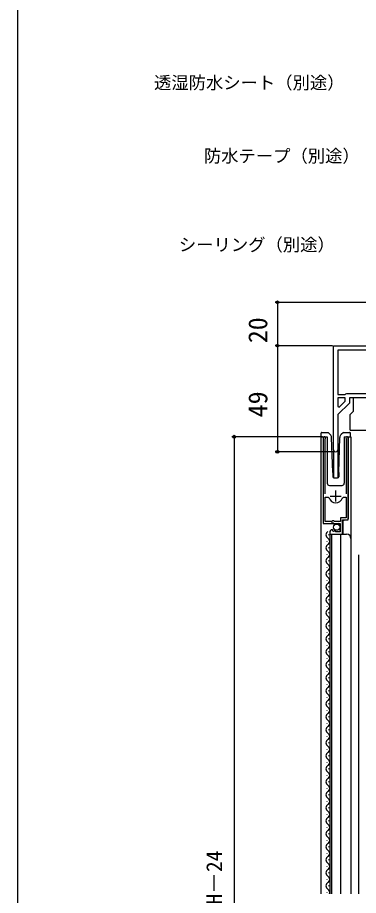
# Model space of a CAD drawing. Units: millimetres, scale not verified. Extents: x -525 to 525, y -783 to 779.
# Drawn here: x -525 to -367.6, y 151 to 556.1 of the extents above; entities that cross this region are included whole.
import ezdxf
from ezdxf.enums import TextEntityAlignment as Align

# ---------------------------------------------------------------- set-up
doc = ezdxf.new("R2010")
doc.units = ezdxf.units.MM
doc.header["$LTSCALE"] = 4
for name, color, linetype in [('0-2_YKK_11', 7, 'Continuous'), ('0-4_YKK_12', 2, 'Continuous'), ('0-5_YKK_13', 4, 'Continuous'), ('0-7_YKK_D', 6, 'Continuous'), ('0-8_YKK_ZWAK', 7, 'Continuous')]:
    doc.layers.add(name, color=color, linetype=linetype)
doc.styles.add('ＭＳ ゴシック', font='')
doc.styles.get('ＭＳ ゴシック').set_extended_font_data('MS Gothic')

msp = doc.modelspace()

# ---------------------------------------------------------------- linework, layer by layer
at = {"layer": '0-2_YKK_11'}
for p, q in [((-379.05, 356.671), (-379.05, 404.671)), ((-378.05, 332.771), (-378.05, 337.771)), ((-380.55, 335.271), (-375.55, 335.271))]:
    msp.add_line(p, q, dxfattribs=at)
for points in [[(-379.05, 404.671), (-301.55, 404.671)], [(-355.05, 356.171), (-355.05, 373.171), (-356.55, 374.671), (-356.55, 375.732), (-355.05, 375.33), (-355.05, 380.671), (-371.75, 380.671), (-371.75, 378.171), (-377.05, 372.871), (-377.05, 356.671)], [(-383.8, 362.121), (-383.8, 322.571), (-380.169, 322.571), (-379.629, 323.024), (-379.3, 322.871), (-379, 322.571), (-376, 322.571), (-376, 318.771), (-378.2, 318.771), (-378.2, 319.405), (-378.447, 319.507), (-379.024, 318.93), (-379.492, 319.2), (-379.407, 319.519), (-379.618, 319.77)], [(-382.85, 336.271), (-382.85, 361.639), (-382.797, 361.809)], [(-380.8, 318.476), (-380.8, 317.671), (-374.9, 317.671), (-374.9, 324.271), (-372.3, 324.271), (-372.3, 362.121)], [(-373.303, 361.809), (-373.25, 361.639), (-373.25, 336.271)], [(-382.85, 323.571), (-382.85, 334.771), (-381.612, 334.771), (-381.131, 334.406)], [(-374.969, 334.406), (-374.488, 334.771), (-373.25, 334.771), (-373.25, 325.171), (-375.8, 325.171), (-375.8, 323.571), (-378.7, 323.571), (-379, 323.871), (-379.6, 323.871), (-379.9, 323.571), (-382.85, 323.571)]]:
    msp.add_lwpolyline(points, dxfattribs=at)
for points in [[(-355.05, 402.671), (-377.05, 402.671), (-377.05, 382.171), (-373.75, 382.171), (-373.317, 382.421), (-372.884, 382.671), (-355.05, 382.671)], [(-377.05, 380.671), (-377.05, 376.573), (-376.433, 376.317), (-373.75, 379), (-373.75, 380.671)]]:
    msp.add_lwpolyline(points, close=True, dxfattribs=at)
for centre, radius, start, end in [((-383.25, 362.121), 0.55, 325.4396, 180.00004), ((-372.85, 362.121), 0.55, 359.99998, 214.56065), ((-378.05, 356.671), 1, 179.99999, 0.00001), ((-378.05, 335.271), 3.2, 195.68059, 269.99997), ((-378.05, 335.271), 3.2, 270.00002, 344.31941), ((-379.5, 318.476), 1.3, 95.2159, 180.00002)]:
    msp.add_arc(centre, radius, start, end, dxfattribs=at)
at = {"layer": '0-4_YKK_12'}
for p, q in [((-385, 362.671), (-385, 151.671)), ((-385, 362.671), (-382, 362.671)), ((-383.8, 362.671), (-383.8, 323.071)), ((-382, 362.671), (-382, 341.171)), ((-374.1, 362.671), (-374.1, 341.171)), ((-374.1, 362.671), (-371, 362.671)), ((-372.3, 362.671), (-372.3, 324.771)), ((-371, 362.671), (-371, 151.671)), ((-379.05, 356.671), (-379.05, 343.689)), ((-377.05, 356.671), (-377.05, 343.688)), ((-381, 340.171), (-375.1, 340.171)), ((-374.7, 323.771), (-374.2, 324.271)), ((-374.2, 324.271), (-372.8, 324.271)), ((-383.3, 322.571), (-376.7, 322.571)), ((-376.2, 322.071), (-376.7, 322.571)), ((-376.2, 322.071), (-376.2, 318.771)), ((-374.7, 323.771), (-374.7, 317.671)), ((-381.3, 317.268), (-381.3, 317.468)), ((-380.8, 317.671), (-380.8, 151.671)), ((-380.8, 317.671), (-373, 317.671)), ((-380, 317.671), (-380, 151.671)), ((-375.8, 317.671), (-375.8, 151.671)), ((-382.06, 314.268), (-382.06, 314.468)), ((-382.06, 308.268), (-382.06, 308.468)), ((-381.3, 311.268), (-381.3, 311.468)), ((-367.554, 308.172), (-367.554, 151.671)), ((-381.3, 305.268), (-381.3, 305.468)), ((-382.06, 302.268), (-382.06, 302.468)), ((-382.06, 296.268), (-382.06, 296.468)), ((-381.3, 299.268), (-381.3, 299.468)), ((-381.3, 293.268), (-381.3, 293.468)), ((-382.06, 290.268), (-382.06, 290.468)), ((-382.06, 284.268), (-382.06, 284.468)), ((-381.3, 287.268), (-381.3, 287.468)), ((-381.3, 281.268), (-381.3, 281.468)), ((-382.06, 278.268), (-382.06, 278.468)), ((-382.06, 272.268), (-382.06, 272.468)), ((-381.3, 275.268), (-381.3, 275.468)), ((-381.3, 269.268), (-381.3, 269.468)), ((-382.06, 266.268), (-382.06, 266.468)), ((-381.3, 263.268), (-381.3, 263.468)), ((-382.06, 260.268), (-382.06, 260.468)), ((-381.3, 257.268), (-381.3, 257.468)), ((-382.06, 254.268), (-382.06, 254.468)), ((-381.3, 251.268), (-381.3, 251.468)), ((-382.06, 248.268), (-382.06, 248.468)), ((-381.3, 245.268), (-381.3, 245.468)), ((-382.06, 242.268), (-382.06, 242.468)), ((-381.3, 239.268), (-381.3, 239.468)), ((-382.06, 236.268), (-382.06, 236.468)), ((-381.3, 233.268), (-381.3, 233.468)), ((-382.06, 230.268), (-382.06, 230.468)), ((-381.3, 227.268), (-381.3, 227.468)), ((-382.06, 224.268), (-382.06, 224.468)), ((-381.3, 221.268), (-381.3, 221.468)), ((-382.06, 218.268), (-382.06, 218.468)), ((-381.3, 215.268), (-381.3, 215.468)), ((-382.06, 212.268), (-382.06, 212.468)), ((-381.3, 209.268), (-381.3, 209.468)), ((-382.06, 206.268), (-382.06, 206.468)), ((-381.3, 203.268), (-381.3, 203.468)), ((-382.06, 200.268), (-382.06, 200.468)), ((-381.3, 197.268), (-381.3, 197.468)), ((-382.06, 194.268), (-382.06, 194.468)), ((-381.3, 191.268), (-381.3, 191.468)), ((-382.06, 188.268), (-382.06, 188.468)), ((-382.06, 182.268), (-382.06, 182.468)), ((-381.3, 185.268), (-381.3, 185.468)), ((-381.3, 179.268), (-381.3, 179.468)), ((-382.06, 176.268), (-382.06, 176.468)), ((-382.06, 170.268), (-382.06, 170.468)), ((-381.3, 173.268), (-381.3, 173.468)), ((-381.3, 167.268), (-381.3, 167.468)), ((-382.06, 164.268), (-382.06, 164.468)), ((-382.06, 158.268), (-382.06, 158.468)), ((-381.3, 161.268), (-381.3, 161.468)), ((-381.3, 155.268), (-381.3, 155.468)), ((-382.06, 152.268), (-382.06, 152.468))]:
    msp.add_line(p, q, dxfattribs=at)
for centre, radius, start, end in [((-381, 341.171), 1, 180, 270), ((-375.1, 341.171), 1, 270, 0), ((-372.8, 324.771), 0.5, 270, 0), ((-383.3, 323.071), 0.5, 180, 270), ((-380.842, 317.368), 1.718, 119.20254, 240.79746), ((-373, 315.671), 2, 0, 90), ((-380.842, 311.368), 1.718, 119.20254, 240.79746), ((-382.518, 314.368), 1.718, 299.20254, 60.79746), ((-382.518, 308.368), 1.718, 299.20254, 60.79746), ((-380.842, 305.368), 1.718, 119.20254, 240.79746), ((-382.518, 302.368), 1.718, 299.20254, 60.79746), ((-380.842, 299.368), 1.718, 119.20254, 240.79746), ((-382.518, 296.368), 1.718, 299.20254, 60.79746), ((-380.842, 293.368), 1.718, 119.20254, 240.79746), ((-382.518, 290.368), 1.718, 299.20254, 60.79746), ((-380.842, 287.368), 1.718, 119.20254, 240.79746), ((-382.518, 284.368), 1.718, 299.20254, 60.79746), ((-380.842, 281.368), 1.718, 119.20254, 240.79746), ((-382.518, 278.368), 1.718, 299.20254, 60.79746), ((-380.842, 275.368), 1.718, 119.20254, 240.79746), ((-382.518, 272.368), 1.718, 299.20254, 60.79746), ((-380.842, 269.368), 1.718, 119.20254, 240.79746), ((-382.518, 266.368), 1.718, 299.20254, 60.79746), ((-380.842, 263.368), 1.718, 119.20254, 240.79746), ((-382.518, 260.368), 1.718, 299.20254, 60.79746), ((-380.842, 257.368), 1.718, 119.20254, 240.79746), ((-382.518, 254.368), 1.718, 299.20254, 60.79746), ((-380.842, 251.368), 1.718, 119.20254, 240.79746), ((-382.518, 248.368), 1.718, 299.20254, 60.79746), ((-380.842, 245.368), 1.718, 119.20254, 240.79746), ((-382.518, 242.368), 1.718, 299.20254, 60.79746), ((-380.842, 239.368), 1.718, 119.20254, 240.79746), ((-382.518, 236.368), 1.718, 299.20254, 60.79746), ((-380.842, 233.368), 1.718, 119.20254, 240.79746), ((-382.518, 230.368), 1.718, 299.20254, 60.79746), ((-380.842, 227.368), 1.718, 119.20254, 240.79746), ((-380.842, 221.368), 1.718, 119.20254, 240.79746), ((-382.518, 224.368), 1.718, 299.20254, 60.79746), ((-382.518, 218.368), 1.718, 299.20254, 60.79746), ((-380.842, 215.368), 1.718, 119.20254, 240.79746), ((-380.842, 209.368), 1.718, 119.20254, 240.79746), ((-382.518, 212.368), 1.718, 299.20254, 60.79746), ((-382.518, 206.368), 1.718, 299.20254, 60.79746), ((-380.842, 203.368), 1.718, 119.20254, 240.79746), ((-380.842, 197.368), 1.718, 119.20254, 240.79746), ((-382.518, 200.368), 1.718, 299.20254, 60.79746), ((-382.518, 194.368), 1.718, 299.20254, 60.79746), ((-380.842, 191.368), 1.718, 119.20254, 240.79746), ((-380.842, 185.368), 1.718, 119.20254, 240.79746), ((-382.518, 188.368), 1.718, 299.20254, 60.79746), ((-382.518, 182.368), 1.718, 299.20254, 60.79746), ((-380.842, 179.368), 1.718, 119.20254, 240.79746), ((-380.842, 173.368), 1.718, 119.20254, 240.79746), ((-382.518, 176.368), 1.718, 299.20254, 60.79746), ((-382.518, 170.368), 1.718, 299.20254, 60.79746), ((-380.842, 167.368), 1.718, 119.20254, 240.79746), ((-380.842, 161.368), 1.718, 119.20254, 240.79746), ((-382.518, 164.368), 1.718, 299.20254, 60.79746), ((-382.518, 158.368), 1.718, 299.20254, 60.79746), ((-380.842, 155.368), 1.718, 119.20254, 240.79746), ((-382.518, 152.368), 1.718, 336.06992, 60.79746)]:
    msp.add_arc(centre, radius, start, end, dxfattribs=at)
at = {"layer": '0-5_YKK_13'}
for p, q in [((-356.85, 380.671), (-369.85, 380.671)), ((-369.85, 374.471), (-369.85, 380.671)), ((-371.35, 372.971), (-369.85, 374.471)), ((-371.35, 365.671), (-371.35, 372.971)), ((-384.397, 364.671), (-384.13, 364.671)), ((-384.13, 364.671), (-381.586, 364.671)), ((-380.585, 363.737), (-381.586, 364.671)), ((-374.508, 364.671), (-375.51, 363.737)), ((-374.508, 364.671), (-371.969, 364.671)), ((-371.969, 364.671), (-371.703, 364.671)), ((-371.35, 365.671), (-355.35, 365.671)), ((-384.897, 364.171), (-384.897, 362.671)), ((-379.414, 346.153), (-379.95, 362.345)), ((-376.68, 346.153), (-376.144, 362.344)), ((-371.203, 362.671), (-371.203, 364.171)), ((-379.414, 346.153), (-379.414, 344.153)), ((-376.68, 346.153), (-376.68, 344.153)), ((-378.914, 343.671), (-377.18, 343.671))]:
    msp.add_line(p, q, dxfattribs=at)
msp.add_lwpolyline([(-384.397, 364.671), (-384.528, 364.654), (-384.62, 364.619)], dxfattribs=at)
msp.add_circle((-377.65, 320.92), 1.45, dxfattribs=at)
for centre, radius, start, end in [((-371.703, 364.171), 0.5, 64.09034, 90.01347), ((-384.397, 364.171), 0.5, 116.51445, 179.87786), ((-384.397, 364.171), 0.5, 179.87786, 180), ((-381.949, 362.275), 2, 1.97078, 46.92971), ((-374.145, 362.276), 2, 133.07029, 178.02922), ((-371.703, 364.171), 0.5, 0.36325, 64.09034), ((-371.703, 364.171), 0.5, 0, 0.36325), ((-378.914, 344.171), 0.5, 182, 270), ((-377.18, 344.171), 0.5, 270, 358)]:
    msp.add_arc(centre, radius, start, end, dxfattribs=at)
at = {"layer": '0-7_YKK_D'}
for p, q in [((-302.05, 424.671), (-406, 424.671)), ((-405, 424.671), (-405, 404.671)), ((-379.55, 404.671), (-406, 404.671)), ((-379.55, 404.671), (-406, 404.671)), ((-405, 404.671), (-405, 355.671)), ((-384.2, 362.671), (-426, 362.671)), ((-425, 362.671), (-425, -63.329)), ((-379.05, 355.671), (-406, 355.671))]:
    msp.add_line(p, q, dxfattribs=at)
for centre in [(-405, 424.671), (-405, 404.671), (-405, 404.671), (-425, 362.671), (-405, 355.671)]:
    msp.add_circle(centre, 0.637, dxfattribs=at)
at = {"layer": '0-8_YKK_ZWAK'}
msp.add_line((-525, 747.2), (-525, -782.8), dxfattribs=at)

# ---------------------------------------------------------------- texts
at = {"layer": '0-7_YKK_D', "style": 'ＭＳ ゴシック'}
for s, p in [('透湿防水シート（別途）', (-461.978, 521.349)), ('防水テープ（別途）', (-438.953, 487.542)), ('シーリング（別途）', (-450.481, 446.594))]:
    msp.add_text(s, height=5.865, dxfattribs=at).set_placement(p, align=Align.BOTTOM_LEFT)
for s, height, p in [('20', 8.798, (-407, 405.808)), ('49', 8.798, (-407, 371.614)), ('網戸出来高＝H－24', 7.331, (-428.307, 86.717))]:
    msp.add_text(s, height=height, rotation=90, dxfattribs=at).set_placement(p, align=Align.BOTTOM_LEFT)

doc.saveas('drawing.dxf')
